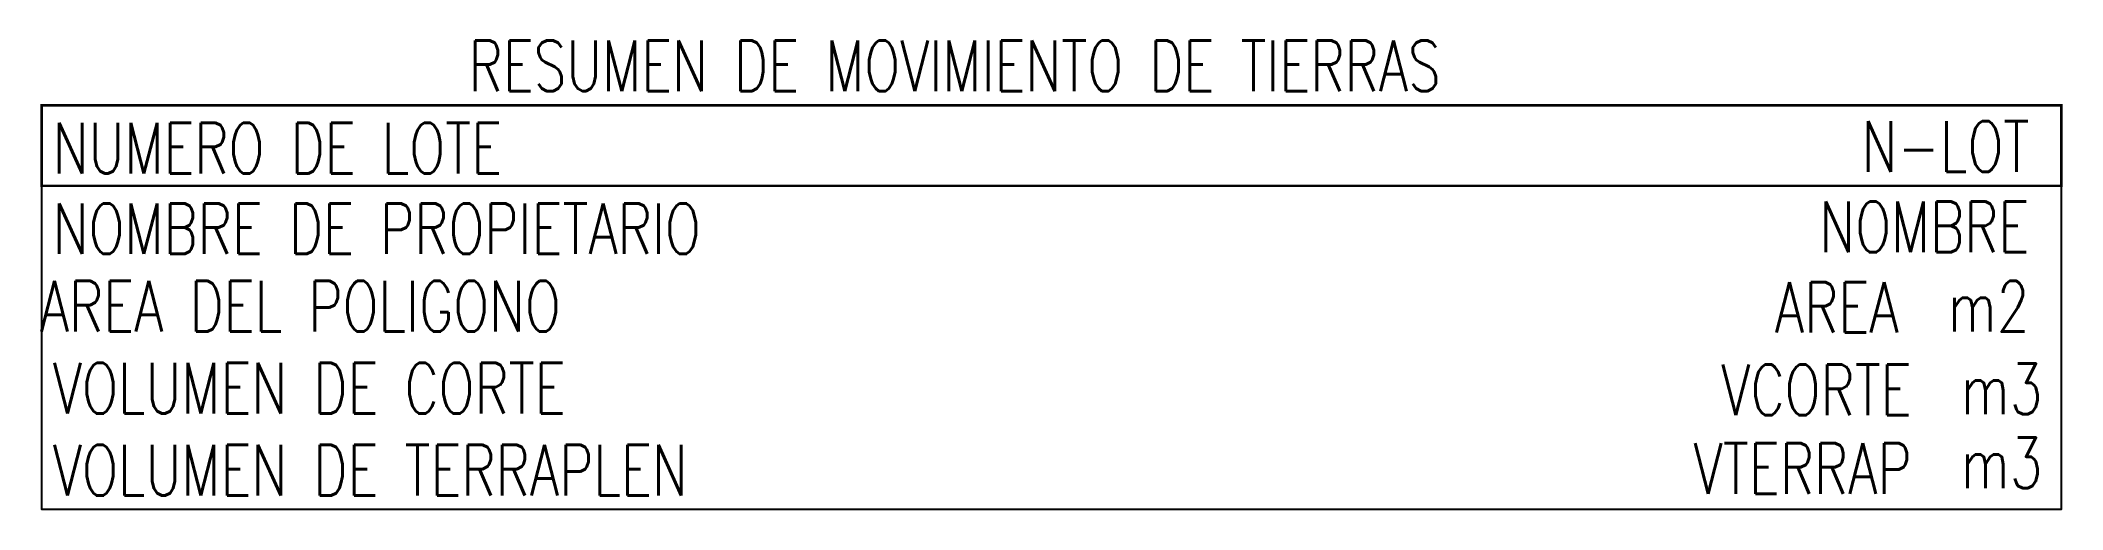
# Model space of a CAD drawing. Extents: x 755696.5 to 755776.4, y 2240449.3 to 2240467.9.
import ezdxf
from ezdxf.enums import TextEntityAlignment as Align

# ---------------------------------------------------------------- set-up
doc = ezdxf.new("R2010")
doc.units = 0
doc.header["$MEASUREMENT"] = 0
doc.layers.add('NIVTNF', color=3, linetype='CONTINUOUS')
doc.styles.add('ROMANS', font='romans.shx')

msp = doc.modelspace()

# ---------------------------------------------------------------- linework, layer by layer
at = {"layer": 'NIVTNF', "const_width": 0.1}
msp.add_lwpolyline([(755696.585, 2240465.319), (755776.324, 2240465.319), (755776.324, 2240462.138), (755696.585, 2240462.138)], close=True, dxfattribs=at)
at = {"layer": 'NIVTNF'}
msp.add_lwpolyline([(755696.585, 2240465.319), (755776.324, 2240465.319), (755776.324, 2240449.347), (755696.585, 2240449.347)], close=True, dxfattribs=at)

# ---------------------------------------------------------------- texts
at = {"layer": 'NIVTNF', "style": 'ROMANS', "width": 0.75}
for s, p in [('RESUMEN DE MOVIMIENTO DE TIERRAS', (755713.441, 2240465.88)), ('NUMERO DE LOTE', (755697.023, 2240462.624)), ('NOMBRE DE PROPIETARIO', (755697.023, 2240459.444)), ('AREA DEL POLIGONO', (755696.508, 2240456.379)), ('m2', (755771.849, 2240456.379)), ('VOLUMEN DE CORTE', (755697.023, 2240453.141)), ('m3', (755772.364, 2240453.116)), ('VOLUMEN DE TERRAPLEN', (755697.023, 2240449.902)), ('m3', (755772.364, 2240450.194))]:
    msp.add_text(s, height=2, dxfattribs=at).set_placement(p)
for tag, text, p in [('N-LOT', '0', (755775.064, 2240462.694)), ('NOMBRE', 'SIN NOMBRE', (755775.064, 2240459.514)), ('AREA', '0.000', (755769.903, 2240456.336)), ('VCORTE', '0.000', (755770.418, 2240453.074)), ('VTERRAP', '0.000', (755770.418, 2240449.973))]:
    msp.add_attdef(tag, text=text, height=2, dxfattribs=at).set_placement(p, align=Align.RIGHT)

doc.saveas('drawing.dxf')
